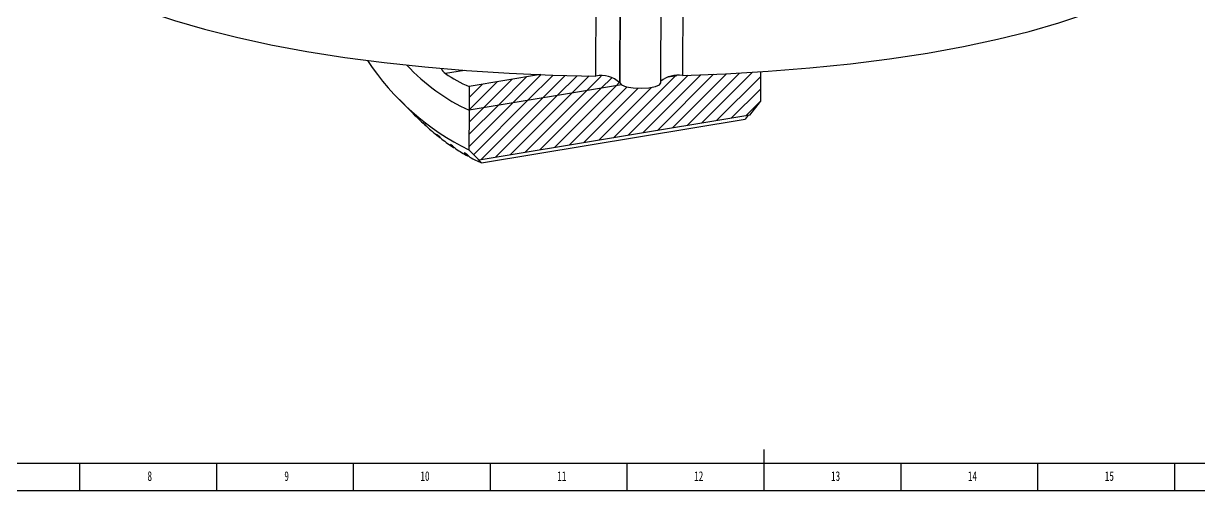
# Model space of a CAD drawing. Header units: millimetres. Extents: x -35 to 1189, y 0 to 841.
# Drawn here: x 331.4 to 760.7, y 0 to 170.5 of the extents above; entities that cross this region are included whole.
import ezdxf
from ezdxf import colors
from ezdxf.entities.mleader import LeaderData, LeaderLine
from ezdxf.math import Vec2, Vec3

# ---------------------------------------------------------------- set-up
doc = ezdxf.new("R2010")
doc.units = ezdxf.units.MM
doc.layers.add('10', color=7, linetype='Continuous')
doc.layers.add('5', color=7, linetype='Continuous')
doc.styles.add('SLDTEXTSTYLE5', font='TXT', dxfattribs={"width": 0.7})

# ---------------------------------------------------------------- blocks, each defined once
blk = doc.blocks.new('SW_HATCH_0')
at = {"color": 0, "linetype": 'Continuous', "lineweight": 18}
for p, q in [((-83.01, -168.32), (-72.62, -157.93)), ((-77.62, -167.42), (-67.23, -157.03)), ((-72.24, -166.53), (-61.89, -156.19)), ((-66.85, -165.64), (-57.56, -156.34)), ((-61.47, -164.74), (-53.19, -156.47)), ((-56.08, -163.85), (-48.81, -156.57)), ((-50.7, -162.95), (-44.4, -156.65)), ((-45.31, -162.06), (-40.02, -156.77)), ((-39.93, -161.16), (-36.11, -157.35)), ((-35.52, -179.2), (-13, -156.69)), ((-30.13, -178.31), (-8.22, -156.4)), ((-24.75, -177.41), (-3.58, -156.24)), ((-19.36, -176.52), (1.1, -156.06)), ((-13.98, -175.62), (5.8, -155.85)), ((-13, -156.69), (-12.96, -156.64)), ((-8.59, -174.73), (10.53, -155.6)), ((-3.21, -173.83), (15.3, -155.32)), ((2.18, -172.94), (18.19, -156.93)), ((-88.24, -169.07), (-78, -158.82)), ((-88.23, -164.56), (-83.39, -159.72)), ((-73.21, -185.47), (-50.7, -162.95)), ((-67.83, -184.57), (-45.31, -162.06)), ((-62.44, -183.68), (-39.93, -161.16)), ((-57.06, -182.78), (-34.54, -160.27)), ((-51.67, -181.89), (-30.47, -160.68)), ((-46.29, -180.99), (-26.44, -161.14)), ((-40.9, -180.1), (-21.65, -160.85)), ((-34.54, -160.27), (-33.24, -158.96)), ((7.56, -172.04), (18.17, -161.43)), ((-88.3, -182.59), (-72.24, -166.53)), ((-86.56, -185.34), (-66.85, -165.64)), ((-83.98, -187.26), (-61.47, -164.74)), ((-78.6, -186.36), (-56.08, -163.85)), ((12.95, -171.15), (18.15, -165.94)), ((-88.28, -178.08), (-77.62, -167.42)), ((-88.26, -173.57), (-83.01, -168.32))]:
    blk.add_line(p, q, dxfattribs=at)

msp = doc.modelspace()

# ---------------------------------------------------------------- linework, layer by layer
at = {"color": 7, "linetype": 'Continuous', "lineweight": 25}
for p, q in [((540.53, 151.33), (540.65, 183.12)), ((549.35, 180.7), (549.23, 148.9)), ((549.23, 148.82), (549.35, 180.61)), ((564.22, 148.85), (564.35, 180.64)), ((572.27, 183.36), (572.15, 151.56)), ((492.52, 153.41), (485.54, 152.25)), ((520.35, 151.84), (494.23, 147.5)), ((570.09, 151.44), (566.87, 150.91)), ((600.64, 152.88), (600.6, 142.07)), ((549.88, 148.08), (494.2, 138.83)), ((494.23, 147.5), (494.2, 138.83)), ((549.23, 148.82), (549.23, 148.9)), ((468.79, 142.79), (472.8, 138.6)), ((596.78, 137.1), (600.6, 142.07)), ((473.54, 137.84), (472.53, 138.9)), ((473.29, 138.13), (474.3, 137.07)), ((473.54, 137.84), (473.56, 137.84)), ((494.2, 138.83), (494.14, 124.38)), ((478.46, 133.11), (477.4, 134.21)), ((478.18, 133.52), (479.24, 132.42)), ((478.46, 133.11), (478.56, 133.12)), ((596.78, 137.1), (497.93, 120.67)), ((498.79, 119.61), (595.1, 135.62)), ((596.16, 137), (595.1, 135.62)), ((483.47, 128.9), (482.36, 130.05)), ((483.14, 129.44), (484.26, 128.3)), ((483.47, 128.9), (483.64, 128.93)), ((488.54, 125.24), (487.38, 126.42)), ((488.17, 125.9), (489.33, 124.72)), ((488.54, 125.24), (488.78, 125.28)), ((493.65, 122.14), (492.44, 123.35)), ((493.24, 122.92), (494.45, 121.71)), ((493.65, 122.14), (493.96, 122.2)), ((494.14, 124.38), (497.93, 120.67)), ((498.79, 119.61), (497.53, 120.85))]:
    msp.add_line(p, q, dxfattribs=at)
at = {"color": 7, "linetype": 'Continuous', "lineweight": 25, "flags": 128}
for points in [[(572.15, 151.56), (587.91, 152.16), (603.44, 153.07), (618.66, 154.29), (633.49, 155.81), (647.83, 157.62), (661.61, 159.72), (674.75, 162.1), (687.18, 164.73), (698.83, 167.61), (709.63, 170.71), (719.52, 174.03), (728.45, 177.54)], [(376.66, 174.93), (386.64, 171.56), (397.53, 168.4), (409.25, 165.46), (421.75, 162.76), (434.95, 160.32), (448.79, 158.15), (463.18, 156.26), (478.04, 154.66), (493.29, 153.36), (508.85, 152.37), (524.63, 151.69), (540.53, 151.33)], [(549.23, 148.82), (549.92, 148.06), (551.64, 147.42), (554.14, 147), (557.03, 146.87), (559.87, 147.04), (562.24, 147.49), (563.76, 148.16), (564.22, 148.85)], [(473.54, 137.84), (473.03, 138.37), (472.8, 138.6)]]:
    msp.add_lwpolyline(points, dxfattribs=at)
at = {"color": 7, "linetype": 'Continuous', "lineweight": 25}
for centre, radius, start, end in [((535.55, 208.78), 94.01, 213.4099, 243.867), ((524.03, 203.83), 71.52, 222.71, 245.3482), ((488.67, 156.47), 5.25, 206.6555, 233.3385), ((515.49, 196.72), 53.61, 236.0311, 246.636), ((542.42, 141.31), 10.19, 48.1325, 100.7125), ((570.58, 141.63), 10.05, 81.0095, 129.1912), ((551.91, 216.4), 110.94, 224.3121, 224.8723), ((548.84, 211.19), 105.12, 224.8425, 227.9728), ((542.68, 206.71), 97.55, 227.9975, 228.6078), ((540.27, 201.58), 92.24, 228.5744, 231.9898), ((534.95, 197.4), 85.45, 232.0176, 232.6842), ((533.23, 192.46), 80.72, 232.6473, 236.3805), ((528.73, 188.7), 74.75, 236.4112, 237.14), ((527.71, 184.04), 70.65, 237.1001, 241.1801), ((523.99, 180.77), 65.51, 241.2131, 242.0089), ((523.62, 176.5), 62.07, 241.967, 246.4149), ((520.71, 174.05), 58.03, 246.45, 246.8814)]:
    msp.add_arc(centre, radius, start, end, dxfattribs=at)
at = {"layer": '5', "lineweight": 25}
msp.add_line((602, 0), (602, 15), dxfattribs=at)
at = {"layer": '5', "color": 7, "lineweight": 25}
msp.add_line((0, 10), (1179, 10), dxfattribs=at)
at = {"layer": '5'}
for p, q in [((352, 0), (352, 10)), ((402, 0), (402, 10)), ((452, 0), (452, 10)), ((502, 0), (502, 10)), ((552, 0), (552, 10)), ((652, 0), (652, 10)), ((702, 0), (702, 10)), ((752, 0), (752, 10))]:
    msp.add_line(p, q, dxfattribs=at)
at = {"layer": '5', "color": 7}
msp.add_line((0, 0), (1189, 0), dxfattribs=at)

# ---------------------------------------------------------------- block references
at = {"color": 7, "linetype": 'Continuous', "lineweight": 18}
msp.add_blockref('SW_HATCH_0', (582.44, 308.02), dxfattribs=at)

# ---------------------------------------------------------------- texts
at = {"layer": '10', "char_height": 3.5, "attachment_point": 2, "style": 'SLDTEXTSTYLE5'}
for s, insert in [('8', (377.55, 7.01)), ('9', (427.55, 7.01)), ('10', (478.09, 7.01)), ('11', (528.09, 7.01)), ('12', (578.09, 7.01)), ('13', (628.09, 7.01)), ('14', (678.09, 7.01)), ('15', (728.09, 7.01))]:
    msp.add_mtext(s, dxfattribs=dict(at, insert=insert))

# ---------------------------------------------------------------- leaders
ml = msp.add_multileader_mtext('Standard')
ml.set_content('{\\fSimSun|b0|i0|c134|p2;交叉滚子轴承}', color=256)
ml.set_leader_properties()
ml.build(insert=Vec2(0, 0))
ml.multileader.update_dxf_attribs({"text_attachment_direction": 1, "text_right_attachment_type": 6, "dogleg_length": 0.36, "scale": 1.000005})
ctx = ml.context
ctx.base_point, ctx.scale, ctx.char_height, ctx.plane_origin = Vec3(172.59, 139.12), 1.000005, 15.0001, Vec3(162.26, 151.17)
ctx.right_attachment, ctx.text_align_type = 6, 1
notes = []
notes.append((ctx, [(0, (1, 1, 0), (172.59, 163.14), (-1, 0), 0.36, [(0, [(402.67, 205.46)], 0, [])])]))
ctx.mtext.insert, ctx.mtext.alignment, ctx.mtext.flow_direction = Vec3(172.59, 161.14), 2, 5
for ctx, leaders in notes:
    for number, flags, end, landing, length, lines in leaders:
        leader = LeaderData()
        leader.index, (leader.has_last_leader_line, leader.has_dogleg_vector, leader.attachment_direction) = number, flags
        leader.last_leader_point, leader.dogleg_vector, leader.dogleg_length = Vec3(end), Vec3(landing), length
        for number, points, colour, breaks in lines:
            line = LeaderLine()
            line.index, line.vertices, line.color, line.breaks = number, Vec3.list(points), colors.encode_raw_color(colour), breaks
            leader.lines.append(line)
        ctx.leaders.append(leader)

doc.saveas('drawing.dxf')
